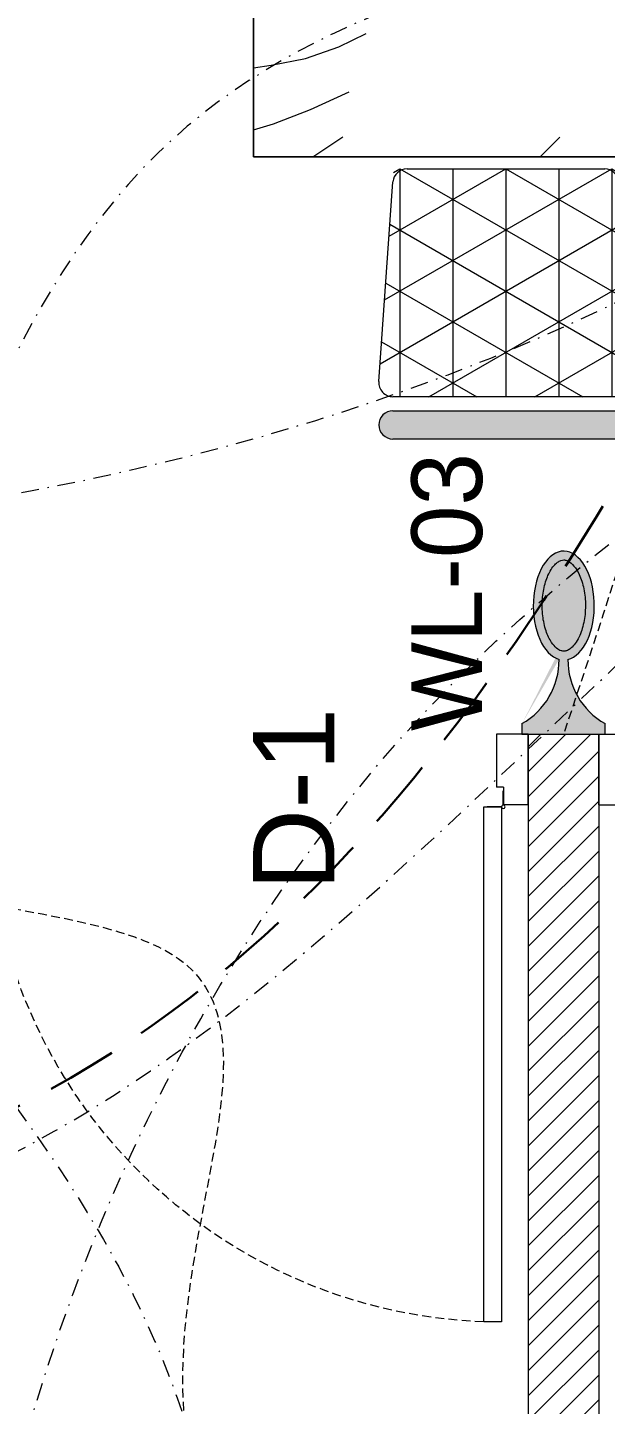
# Model space of a CAD drawing. Header units: inches. Extents: x 109699 to 44449955, y -10987 to 15824140.
# Drawn here: x 196116 to 196156.9, y -4033.2 to -3935.7 of the extents above; entities that cross this region are included whole.
import ezdxf

# ---------------------------------------------------------------- set-up
doc = ezdxf.new("R2010")
doc.units = ezdxf.units.IN
doc.header["$LTSCALE"] = 5
doc.header["$MEASUREMENT"] = 0
for name, pattern in [('DASHDOT', [1, 0.5, -0.25, 0, -0.25]), ('DASHED2', [0.375, 0.25, -0.125]), ('HIDDEN', [0.375, 0.25, -0.125])]:
    doc.linetypes.add(name, pattern=pattern)
doc.layers.get('0').update_dxf_attribs({"color": 123})
for name, color, linetype, lineweight in [('@NORMAL', 7, 'Continuous', 5), ('AC In', 244, 'DASHED2', 30), ('door', 8, 'Continuous', 9), ('E-Con-Point', 5, 'DASHED2', 13), ('E-WL-Wall-Light', 232, 'Continuous', 15), ('SB', 1, 'DASHDOT', 20), ('WALL-1', 8, 'Continuous', 9)]:
    doc.layers.add(name, color=color, linetype=linetype, lineweight=lineweight)
doc.layers.add('FURNITUR', color=7, linetype='Continuous', lineweight=5, true_color=0xe8e8e8)
doc.styles.get("Standard").update_dxf_attribs({"font": 'times.ttf'})
doc.styles.add('TEXT-3', font='arial.ttf')

# ---------------------------------------------------------------- blocks, each defined once
blk = doc.blocks.new('Door-40')
at = {"layer": 'door', "ltscale": 0.5}
for p, q in [((0, 40), (5, 40)), ((0, 40), (0, 37.75)), ((5, 40), (5, 38.24999999999636)), ((3.75, 38.24999999999636), (3.75, 37.75000000000364)), ((3.75, 38.24999999999636), (5, 38.24999999999636)), ((0, 37.75), (3.75, 37.75000000000364)), ((0, 0), (0, 2.25)), ((0, 2.25), (3.75, 2.249999999996362)), ((3.75, 1.750000000003638), (3.75, 2.249999999996362)), ((5.135000000002037, 2.913192669428099), (5.145000000004075, 2.913192669428099)), ((5.135000000002037, 1.885000000002037), (5.135000000002037, 2.913192669428099)), ((3.75, 1.750000000003638), (5, 1.750000000003638)), ((4.010000000002037, 1.760000000002037), (4.010000000002037, 1.75)), ((5.010000000002037, 1.760000000002037), (4.010000000002037, 1.760000000002037)), ((5, 1.750000000003638), (5.010400642058812, 1.750000000007276)), ((5, 0), (5, 1.750000000003638)), ((5.145000000004075, 1.895000000000437), (5.145000000004075, 1.884599357945262)), ((0, 0), (5, 0)), ((0, 0), (5, 0))]:
    blk.add_line(p, q, dxfattribs=at)
blk.add_lwpolyline([(41.625, 3.145000000000437), (5.145000000004075, 3.145000000000437), (5.145000000004075, 1.895000000000437), (41.625, 1.895000000000437)], close=True, dxfattribs=at)
blk.add_circle((5.135000000002037, 1.760000000002037), 0.1249999999999983, dxfattribs=at)
at = {"layer": 'door', "linetype": 'HIDDEN', "ltscale": 0.5}
blk.add_arc((5.156161382139544, 1.755015969829401), 36.49531813451388, 2.182731632980644, 90.24516611661387, dxfattribs=at)
blk = doc.blocks.new('vbhgytr')
at = {"layer": 'FURNITUR'}
h = blk.add_hatch(color=256, dxfattribs=at)
edge = h.paths.add_edge_path()
edge.add_ellipse((143560.9056260546, 627.6643518051457), major_axis=(0.7071072075479371, 0.7071072075479372), ratio=0.9999987936840739, start_angle=-44.99934339188269, end_angle=134.9992742750232, ccw=False)
edge.add_line((143561.9056260541, 627.6643638682775), (143561.9056260541, 611.6797551263642))
edge.add_ellipse((143560.9056260546, 611.6797551264006), major_axis=(-0.7071067810310865, 0.7071067810310864), ratio=0.9999999999888283, start_angle=134.9999999963449, end_angle=224.9999999982356, ccw=False)
edge.add_ellipse((143560.9056260546, 611.6797551263642), major_axis=(-0.7071067809999121, 0.707106780999912), ratio=0.999999999982188, start_angle=45.00000000051028, end_angle=134.9999999944872, ccw=False)
edge.add_line((143559.9056260551, 611.6797551263642), (143559.9056260551, 627.6643638682776))
h = blk.add_hatch(color=256, dxfattribs=at)
edge = h.paths.add_edge_path()
edge.add_ellipse((143580.9994692173, 578.670171990399), major_axis=(-0.7071067810199007, 0.7071067810199005), ratio=0.9999999999911356, start_angle=-44.999999996918916, end_angle=135.0000000030811, ccw=False)
edge.add_line((143580.9994692174, 579.6701719904427), (143596.9840779506, 579.6701719904427))
edge.add_ellipse((143596.9840694206, 578.6701719904354), major_axis=(0.7071067810318384, 0.7071067810318385), ratio=0.9999999999864739, start_angle=225.0004887274365, end_angle=404.99951127167094, ccw=False)
edge.add_line((143596.9840779505, 577.6701719904281), (143580.9994692174, 577.6701719903554))
for p, q in [((143605.1249523512, 661.8079216003179), (143621.1095610846, 661.8079216003179)), ((143621.1095610846, 659.8079216003033), (143605.1249523512, 659.8079216003033)), ((143611.0653897037, 658.8079216002233), (143604.3260248482, 654.9169474846453)), ((143618.5653896998, 658.8079216003688), (143604.6189918455, 650.7559650403997)), ((143605.1249523512, 658.8079216003688), (143621.1095610846, 658.8079216003688)), ((143605.6172567218, 642.807746443085), (143605.6172567218, 658.8079216003688)), ((143621.6155215903, 650.7559650405452), (143607.669123736, 658.8079216003688)), ((143609.3672567199, 642.6720594977793), (143609.3672567199, 658.8079216003688)), ((143613.1172567179, 642.6720594977793), (143613.1172567179, 658.8079216003688)), ((143621.9084885877, 654.9169474846453), (143615.1691237321, 658.8079216002233)), ((143616.867256716, 642.6720594977793), (143616.867256716, 658.8079216003688)), ((143620.617256714, 642.8077464430851), (143620.617256714, 658.8079216003688)), ((143605.1231564528, 643.5953629989851), (143604.1274218266, 657.737687340231)), ((143622.1070916092, 657.737687340231), (143621.111356983, 643.5953629989851)), ((143621.3225545928, 646.5949825964451), (143604.2165991282, 656.4711105939284)), ((143622.0179143076, 656.4711105939284), (143604.9119588429, 646.5949825962996)), ((143597.7118773502, 652.8836901886121), (143581.7272686169, 652.8836901886121)), ((143645.2717227854, 652.8836901886121), (143629.2871140523, 652.8836901886121)), ((143620.4902177778, 642.7454054618005), (143604.5343936761, 651.9575048070514)), ((143621.7001197597, 651.9575048070514), (143605.744295658, 642.7454054618004)), ((143581.7272686169, 650.8836901885976), (143597.7118773502, 650.8836901885976)), ((143629.2871140523, 650.8836901885976), (143645.2717227854, 650.8836901885976)), ((143580.9781388075, 645.2854441583443), (143588.942534553, 649.8836901885176)), ((143597.7118773502, 649.8836901885176), (143581.7272686169, 649.8836901885176)), ((143582.2195729875, 641.6720594978448), (143582.2195729875, 649.8836901885176)), ((143582.2195729876, 641.6720594978448), (143596.4425345491, 649.8836901885176)), ((143582.9966114181, 649.8836901885176), (143597.2195729796, 641.6720594978448)), ((143585.9695729855, 641.6720594978448), (143585.9695729855, 649.8836901885176)), ((143589.7195729836, 641.6720594978448), (143589.7195729836, 649.8836901885176)), ((143590.4966114141, 649.8836901885176), (143598.4610071597, 645.2854441583443)), ((143593.4695729816, 641.6720594978448), (143593.4695729816, 649.8836901885176)), ((143597.2195729796, 641.6720594978448), (143597.2195729796, 649.8836901885176)), ((143628.5379842429, 645.2854441583443), (143636.5023799883, 649.8836901885176)), ((143645.2717227854, 649.8836901885176), (143629.2871140523, 649.8836901885176)), ((143629.7794184228, 641.6720594978448), (143629.7794184228, 649.8836901885176)), ((143629.7794184226, 641.6720594976993), (143644.0023799844, 649.8836901885176)), ((143630.5564568533, 649.8836901885176), (143644.7794184149, 641.6720594978448)), ((143633.5294184208, 641.6720594978448), (143633.5294184208, 649.8836901885176)), ((143637.2794184189, 641.6720594978448), (143637.2794184189, 649.8836901885176)), ((143638.0564568494, 649.8836901885176), (143646.0208525948, 645.2854441583443)), ((143641.0294184169, 641.6720594978448), (143641.0294184169, 649.8836901885176)), ((143644.7794184149, 641.6720594978448), (143644.7794184149, 649.8836901885176)), ((143580.7297380922, 648.8134559283799), (143581.2325504683, 641.6720594978448)), ((143598.2065954988, 641.6720594978448), (143598.7094078749, 648.8134559283799)), ((143628.2895835277, 648.8134559283799), (143628.7923959036, 641.6720594978448)), ((143645.7664409339, 641.6720594978448), (143646.26925331, 648.8134559283799)), ((143580.8729332037, 646.7796693589627), (143589.7195729836, 641.6720594978448)), ((143589.7195729836, 641.6720594978448), (143598.5662127634, 646.7796693589627)), ((143613.1172567179, 642.6720594977793), (143604.8521882241, 647.4438990201744)), ((143621.3823252117, 647.4438990201744), (143613.1172567179, 642.6720594977793)), ((143628.4327786389, 646.7796693589627), (143637.2794184189, 641.6720594978448)), ((143637.2794184187, 641.6720594976993), (143646.1260581988, 646.7796693589627)), ((143581.1907277518, 642.2660635719402), (143582.2195729875, 641.6720594978448)), ((143597.2195729796, 641.6720594978448), (143598.2484182154, 642.2660635719402)), ((143620.114302498, 642.6720594977793), (143606.1202109378, 642.6720594977793)), ((143628.7505731869, 642.2660635720857), (143629.7794184228, 641.6720594978448)), ((143644.7794184148, 641.6720594976993), (143645.8082636508, 642.2660635719402)), ((143655.1172566959, 641.6720594978448), (143571.1172567398, 641.6720594978448)), ((143571.1172567398, 641.6720594978448), (143571.1172567398, 597.672059496797)), ((143571.1172567398, 597.672059496797), (143571.1172567398, 641.6720594978448)), ((143571.1172567398, 641.6720594978448), (143571.1172567398, 597.672059496797)), ((143571.1172567398, 641.6720594978448), (143655.1172566959, 641.6720594978448)), ((143577.3309653898, 641.0395826035877), (143575.7301212529, 639.7902178397711)), ((143583.2120016395, 639.1844370234993), (143577.3309653898, 641.0395826035877)), ((143581.2325504683, 641.6720594978448), (143598.2065954988, 641.6720594978448)), ((143581.2325504683, 641.6720594978448), (143598.2065954988, 641.6720594978448)), ((143588.5147133113, 641.6720594978448), (143588.8487618034, 640.735991418943)), ((143596.1256616821, 639.546715303443), (143595.2476904522, 641.6720594978448)), ((143600.7542872012, 641.6720594978448), (143600.6826344299, 640.2923687271145)), ((143604.9802752572, 640.4945424176052), (143605.6328713989, 641.6720594978448)), ((143607.5941415007, 639.6990819902624), (143608.4672035317, 641.6720594978448)), ((143615.5334667222, 641.6720594978448), (143614.3686629143, 639.8357809495151)), ((143628.7923959036, 641.6720594978448), (143645.7664409339, 641.6720594978448)), ((143628.7923959036, 641.6720594978448), (143645.7664409339, 641.6720594978448)), ((143637.4512945455, 641.6720594978448), (143636.2761165116, 640.6848105488733)), ((143644.248353743, 640.3276376992483), (143646.7055521448, 641.6720594978448)), ((143655.1172566959, 641.538957472267), (143652.5193605899, 639.9888483998194)), ((143655.1172566959, 597.672059496797), (143655.1172566959, 641.6720594978448)), ((143655.1172566959, 641.6720594978448), (143655.1172566959, 597.672059496797)), ((143588.8487618034, 640.735991418943), (143590.2192721229, 637.6608935602028)), ((143600.6826344299, 640.2923687271145), (143600.944565505, 637.6818507356419)), ((143604.6185792443, 638.6401932471025), (143604.9802752572, 640.4945424176052)), ((143636.2761165116, 640.6848105488733), (143633.4492296633, 639.3763560241482)), ((143639.7542986284, 638.6606835952091), (143644.248353743, 640.3276376992483)), ((143652.5193605899, 639.9888483998194), (143647.7523893031, 637.6473326774039)), ((143575.7301212529, 639.7902178397711), (143575.3289813875, 638.3219685073465)), ((143577.8353150084, 638.0449123980056), (143578.231923196, 639.0124445695162)), ((143578.231923196, 639.0124445695162), (143579.9706401813, 639.0242082184614)), ((143579.9706401813, 639.0242082184614), (143581.5039881642, 638.4871583283322)), ((143585.3644248581, 637.7460715919364), (143583.2120016395, 639.1844370234993)), ((143607.4552653331, 638.4548872768722), (143607.5941415007, 639.6990819902624)), ((143614.3686629143, 639.8357809495151), (143612.0119763768, 638.1696848632141)), ((143633.4492296633, 639.3763560241482), (143630.6222562891, 638.8733223773182)), ((143575.3289813875, 638.3219685073465), (143578.0571578725, 635.1218328395556)), ((143578.2860998558, 637.0597383581688), (143577.8353150084, 638.0449123980056)), ((143581.5039881642, 638.4871583283322), (143583.049655858, 637.6688849608377)), ((143612.0119763768, 638.1696848632141), (143610.3790705206, 637.5758178167919)), ((143622.0793810895, 638.7158959139039), (143617.7459480488, 637.9870569239985)), ((143626.4121809155, 638.7555468585775), (143622.0793810895, 638.7158959139039)), ((143630.6222562891, 638.8733223773182), (143626.4121809155, 638.7555468585775)), ((143653.6931850109, 637.9421590691745), (143655.1172566959, 638.7446585256688)), ((143579.4082084989, 635.7553029141051), (143578.2860998558, 637.0597383581688)), ((143574.8817115685, 633.4423837915675), (143571.1172567398, 635.9921648626162)), ((143578.077041855, 631.5853235269346), (143574.8817115685, 633.4423837915675)), ((143650.7440468257, 633.755287125117), (143652.9600786029, 633.4428008235556)), ((143652.9600786029, 633.4428008235556), (143655.1172566959, 633.4428008235556)), ((143571.1172567398, 631.3657826481779), (143572.8086582478, 629.854395657976)), ((143650.8085250812, 632.0438695665348), (143653.46420637, 631.993804762443)), ((143653.46420637, 631.993804762443), (143655.1172566959, 631.993804762443)), ((143572.8086582478, 629.854395657976), (143575.4711490395, 628.0124146541182)), ((143562.9056260536, 620.4490979282348), (143567.5038720813, 628.4134936781405)), ((143562.9056260535, 620.4490979282348), (143567.5038720813, 628.4134936781405)), ((143571.1172567398, 628.159082017127), (143563.9758603132, 628.6618943935003)), ((143571.1172567398, 628.159082017127), (143563.975860313, 628.6618943935003)), ((143571.1172567398, 619.6720594972481), (143566.0096468815, 628.5186992819016)), ((143571.1172567399, 619.6720594972481), (143566.0096468813, 628.5186992820471)), ((143575.0945340057, 625.8778717115588), (143571.1172567398, 628.9332519789494)), ((143655.1172566959, 628.159082017127), (143662.2586531226, 628.6618943935003)), ((143655.1172566957, 619.6720594972481), (143660.2248665543, 628.5186992820471)), ((143663.3288873822, 620.4490979282348), (143658.7306413544, 628.4134936781405)), ((143559.9056260553, 627.6643638682775), (143559.9056260553, 611.6797551263642)), ((143559.9056260551, 627.6643638682775), (143559.9056260551, 611.6797551263642)), ((143561.9056260541, 611.6797551263642), (143561.9056260541, 627.6643638682775)), ((143561.9056260541, 611.6797551263642), (143561.9056260541, 627.6643638682775)), ((143562.9056260536, 627.6643638682775), (143562.9056260536, 611.6797551263642)), ((143562.9056260535, 627.6643638682775), (143562.9056260535, 611.6797551263642)), ((143571.1172567398, 627.1720594974119), (143570.523252666, 628.2009047338672)), ((143571.1172567399, 627.1720594974119), (143570.5232526659, 628.2009047338672)), ((143571.1172567398, 611.1850369773691), (143571.1172567398, 628.159082017127)), ((143571.1172567398, 611.1850369773691), (143571.1172567398, 628.159082017127)), ((143571.1172567398, 611.1850369773691), (143571.1172567398, 628.159082017127)), ((143571.1172567398, 627.6636915430184), (143579.0262372395, 622.6734031963111)), ((143575.4711490395, 628.0124146541182), (143579.1388185754, 625.9644414854089)), ((143653.5736439862, 626.8099863712422), (143650.8914945427, 627.6860738915619)), ((143655.1172566957, 627.1720594974119), (143655.7112607698, 628.2009047338672)), ((143655.1172566959, 611.1850369773691), (143655.1172566959, 628.159082017127)), ((143655.1172566959, 611.1850369773691), (143655.1172566959, 628.159082017127)), ((143663.3288873822, 627.6643638682775), (143663.3288873822, 611.6797551263642)), ((143664.3288873816, 611.6797551263642), (143664.3288873816, 627.6643638682775)), ((143666.3288873805, 627.6643638682775), (143666.3288873805, 611.6797551263642)), ((143571.1172567398, 627.1720594974119), (143562.9056260536, 627.1720594974119)), ((143562.9056260536, 612.9490979280711), (143571.1172567399, 627.1720594975574)), ((143571.1172567398, 627.1720594974119), (143562.9056260535, 627.1720594974119)), ((143562.9056260535, 612.9490979280711), (143571.1172567398, 627.1720594974119)), ((143571.1172567398, 612.1720594970844), (143562.9056260536, 626.3950210665706)), ((143571.1172567399, 612.1720594970844), (143562.9056260537, 626.3950210662796)), ((143655.1172566959, 626.7108989335379), (143653.5736439862, 626.8099863712422)), ((143655.1172566959, 627.1720594974119), (143663.3288873822, 627.1720594974119)), ((143663.3288873822, 612.9490979280711), (143655.1172566959, 627.1720594974119)), ((143655.1172566957, 612.1720594970844), (143663.3288873819, 626.3950210662796)), ((143574.8195019155, 623.8603441809629), (143571.1172567398, 626.1612045526284)), ((143578.6328322657, 623.4848332293924), (143575.0945340057, 625.8778717115588)), ((143655.1172566959, 624.6841800273668), (143653.2610876733, 625.0331611055065)), ((143571.1172567398, 623.42205949733), (143562.9056260536, 623.42205949733)), ((143571.1172567398, 623.42205949733), (143562.9056260535, 623.42205949733)), ((143571.1172567398, 623.5547998154095), (143574.3405341338, 621.185360854617)), ((143577.5274352931, 621.9818553003106), (143574.8195019155, 623.8603441809629)), ((143655.1172566959, 622.7096850553776), (143653.4897747192, 623.3969073597973)), ((143655.1172566959, 623.42205949733), (143663.3288873822, 623.42205949733)), ((143571.1172567398, 619.6720594972481), (143562.9056260536, 619.6720594972481)), ((143571.1172567398, 619.6720594972481), (143562.9056260535, 619.6720594972481)), ((143566.0096468815, 610.8254197125946), (143571.1172567399, 619.6720594973937)), ((143566.0096468815, 610.8254197125946), (143571.1172567398, 619.6720594972481)), ((143572.2174348155, 618.8288350603992), (143571.1172567398, 619.5009612837762)), ((143655.1172566959, 619.6720594972481), (143663.3288873822, 619.6720594972481)), ((143660.2248665542, 610.8254197125946), (143655.1172566959, 619.6720594972481)), ((143567.5038720813, 610.9306253163556), (143562.9056260536, 618.8950210664069)), ((143567.5038720811, 610.9306253165012), (143562.9056260536, 618.8950210661159)), ((143573.7438740206, 617.8772197774038), (143572.2174348155, 618.8288350603992)), ((143655.1172566959, 617.6014600389643), (143650.6499014905, 618.8000720566057)), ((143658.7306413545, 610.9306253165012), (143663.3288873821, 618.8950210661159)), ((143576.1082290669, 616.7557374158929), (143573.7438740206, 617.8772197774038)), ((143578.2227897898, 615.970208403957), (143576.1082290669, 616.7557374158929)), ((143571.1172567398, 615.9220594971663), (143562.9056260536, 615.9220594971663)), ((143571.1172567398, 615.9220594971663), (143562.9056260535, 615.9220594971663)), ((143655.1172566959, 615.9220594971663), (143663.3288873822, 615.9220594971663)), ((143572.2646560566, 613.9674346728394), (143571.1172567398, 614.5668008743478)), ((143573.5851354127, 613.4427490229574), (143572.2646560566, 613.9674346728394)), ((143575.1964945473, 613.01669537847), (143573.5851354127, 613.4427490229574)), ((143577.3025989934, 612.710107487072), (143575.1964945473, 613.01669537847)), ((143579.2763470366, 612.2768790185984), (143577.3025989934, 612.710107487072)), ((143571.1172567398, 612.1720594970844), (143562.9056260536, 612.1720594970844)), ((143571.1172567398, 612.1720594970844), (143562.9056260535, 612.1720594970844)), ((143570.5232526659, 611.1432142607745), (143571.1172567399, 612.17205949723)), ((143570.523252666, 611.1432142607745), (143571.1172567398, 612.1720594970844)), ((143655.1172566959, 612.1720594970844), (143663.3288873822, 612.1720594970844)), ((143655.7112607696, 611.1432142607745), (143655.1172566959, 612.1720594970844)), ((143563.9758603132, 610.6822246011415), (143571.1172567398, 611.1850369773691)), ((143563.975860313, 610.6822246011415), (143571.1172567398, 611.1850369773691)), ((143662.2586531226, 610.6822246011415), (143655.1172566959, 611.1850369773691)), ((143651.7862765831, 608.6158567532223), (143653.6332589246, 606.37538202515)), ((143577.1739414091, 605.4457430388576), (143579.1112733899, 606.4082436118108)), ((143653.6332589246, 606.37538202515), (143655.1172566959, 603.8895202807423)), ((143574.7976540781, 604.6385744474217), (143577.1739414091, 605.4457430388576)), ((143571.1172567398, 603.9602271535373), (143572.3863718869, 604.1600931706064)), ((143572.3863718869, 604.1600931706064), (143574.7976540781, 604.6385744474217)), ((143575.1569127184, 601.0199012107095), (143577.8936370083, 602.2719050337655)), ((143572.542865947, 600.0032876044984), (143575.1569127184, 601.0199012107095)), ((143571.1172567398, 599.5774559877493), (143572.542865947, 600.0032876044984)), ((143623.8922770225, 599.4158191009768), (143622.7850497472, 599.9521403318906)), ((143640.1447662651, 600.1713891944542), (143640.3159320463, 599.2514658793475)), ((143575.3325560713, 597.672059496797), (143577.4472861622, 599.0676995830937)), ((143592.8068785795, 599.0625548505259), (143591.4163832266, 597.672059496797)), ((143620.9960950961, 599.0313144752784), (143619.0049631092, 599.6270411144401)), ((143625.2128556448, 598.1894021821518), (143620.9960950961, 599.0313144752784)), ((143625.222758209, 599.0822264576776), (143623.8922770225, 599.4158191009768)), ((143627.4874957882, 598.8444665077129), (143625.222758209, 599.0822264576776)), ((143631.4565988317, 599.1240616157232), (143629.4570453603, 598.8719433826794)), ((143633.1892112358, 599.6236632917174), (143631.4565988317, 599.1240616157232)), ((143637.6972618519, 599.493657872955), (143636.3395763758, 598.7545360819636)), ((143640.3159320463, 599.2514658793475), (143640.1826383794, 597.672059496797)), ((143652.8961444798, 597.672059496797), (143651.9930913577, 599.875931327852)), ((143598.5336983881, 597.672059496797), (143600.163390345, 598.7607988627713)), ((143610.1288758066, 598.4692431389492), (143609.7268804557, 597.672059496797)), ((143615.0410301639, 597.672059496797), (143615.7435993244, 598.7275522117696)), ((143627.3042925508, 598.0476101911032), (143625.2128556448, 598.1894021821518)), ((143629.2312318838, 598.0326979318909), (143627.3042925508, 598.0476101911032)), ((143629.4570453603, 598.8719433826794), (143627.4874957882, 598.8444665077129)), ((143631.5299819359, 598.0817260389152), (143629.2312318838, 598.0326979318909)), ((143633.9173510676, 598.345474030915), (143631.5299819359, 598.0817260389152)), ((143636.3395763758, 598.7545360819636), (143633.9173510676, 598.345474030915)), ((143645.9291231324, 597.672059496797), (143645.2569740999, 598.8288260655694)), ((143648.8742430934, 598.9244670653603), (143649.3586794529, 597.672059496797)), ((143571.1172567398, 597.672059496797), (143655.1172566959, 597.672059496797)), ((143655.1172566959, 597.672059496797), (143571.1172567398, 597.672059496797)), ((143604.1274218266, 590.5306630661163), (143604.6302342027, 597.672059496797)), ((143604.2706169381, 592.564449635679), (143613.1172567179, 597.672059496797)), ((143604.588411486, 597.0780554225561), (143605.6172567218, 597.672059496797)), ((143604.6302342027, 597.672059496797), (143621.6042792331, 597.672059496797)), ((143604.6302342027, 597.672059496797), (143621.6042792331, 597.672059496797)), ((143605.6172567218, 597.672059496797), (143605.6172567218, 589.4604288059786)), ((143605.6172567218, 597.672059496797), (143619.8402182834, 589.4604288061241)), ((143606.3942951524, 589.4604288059786), (143620.617256714, 597.672059496797)), ((143609.3672567199, 597.672059496797), (143609.3672567199, 589.4604288059786)), ((143613.1172567179, 597.672059496797), (143613.1172567179, 589.4604288059786)), ((143613.1172567179, 597.672059496797), (143621.9638964977, 592.564449635679)), ((143616.867256716, 597.672059496797), (143616.867256716, 589.4604288059786)), ((143620.617256714, 597.672059496797), (143620.617256714, 589.4604288059786)), ((143620.617256714, 597.672059496797), (143621.6461019497, 597.0780554225561)), ((143621.6042792331, 597.672059496797), (143622.1070916092, 590.5306630661163)), ((143628.2895835277, 590.5306630661163), (143628.7923959036, 597.672059496797)), ((143628.4327786389, 592.564449635679), (143637.2794184189, 597.672059496797)), ((143628.7505731869, 597.0780554225561), (143629.7794184228, 597.672059496797)), ((143628.7923959036, 597.672059496797), (143645.7664409339, 597.672059496797)), ((143628.7923959036, 597.672059496797), (143645.7664409339, 597.672059496797)), ((143629.7794184228, 597.672059496797), (143629.7794184228, 589.4604288059786)), ((143629.7794184228, 597.672059496797), (143644.0023799844, 589.4604288059786)), ((143630.5564568532, 589.4604288059786), (143644.7794184149, 597.672059496797)), ((143633.5294184208, 597.672059496797), (143633.5294184208, 589.4604288059786)), ((143637.2794184189, 597.672059496797), (143637.2794184189, 589.4604288059786)), ((143637.2794184189, 597.672059496797), (143646.1260581988, 592.564449635679)), ((143641.0294184169, 597.672059496797), (143641.0294184169, 589.4604288059786)), ((143644.7794184149, 597.672059496797), (143644.7794184149, 589.4604288059786)), ((143644.7794184149, 597.672059496797), (143645.8082636508, 597.0780554227016)), ((143645.7664409339, 597.672059496797), (143646.26925331, 590.5306630661163)), ((143580.4089105422, 587.5205887836946), (143596.4917735801, 596.8060340929667)), ((143580.7267050902, 592.0341945705716), (143588.991773584, 596.8060340929667)), ((143581.0444996381, 596.5478003575942), (143581.491773588, 596.8060340929667)), ((143581.4917735878, 596.8060340929667), (143581.4917735878, 580.6701719905227)), ((143581.4917735878, 596.8060340929667), (143597.5746366257, 587.5205887836946)), ((143581.9947278038, 596.8060340929667), (143595.9888193642, 596.8060340929667)), ((143585.2417735859, 596.8060340929667), (143585.2417735859, 580.6701719905227)), ((143588.9917735839, 596.8060340929667), (143588.9917735839, 580.6701719905227)), ((143588.9917735839, 596.8060340929667), (143597.2568420779, 592.0341945705716)), ((143592.7417735819, 596.8060340929667), (143592.7417735819, 580.6701719905227)), ((143596.49177358, 596.8060340929667), (143596.49177358, 580.6701719905227)), ((143596.49177358, 596.8060340929667), (143596.93904753, 596.5478003574486)), ((143580.0019386927, 581.740406250515), (143580.9976733188, 595.8827305919064)), ((143596.9858738491, 595.8827305919064), (143597.9816084752, 581.740406250515)), ((143604.3758225418, 594.0586748362974), (143612.3402182873, 589.4604288061241)), ((143613.8942951485, 589.4604288059786), (143621.858690894, 594.0586748361519)), ((143628.5379842427, 594.0586748362974), (143636.5023799883, 589.4604288061241)), ((143638.0564568494, 589.4604288061241), (143646.0208525948, 594.0586748361519)), ((143580.0911159943, 583.0069829968176), (143597.1970714591, 592.8831109944464)), ((143580.786475709, 592.8831109944464), (143597.8924311737, 583.0069829968176)), ((143621.1095610846, 589.4604288059786), (143605.1249523512, 589.4604288059786)), ((143645.2717227854, 589.4604288059786), (143629.2871140523, 589.4604288059786)), ((143580.4935087117, 588.7221285503463), (143594.4399065659, 580.6701719905227)), ((143583.543640602, 580.6701719905227), (143597.4900384563, 588.7221285503463)), ((143605.1249523512, 588.4604288060441), (143621.1095610846, 588.4604288060441)), ((143629.2871140523, 588.4604288060441), (143645.2717227854, 588.4604288060441)), ((143621.1095610846, 586.4604288060295), (143605.1249523512, 586.4604288060295)), ((143645.2717227854, 586.4604288060295), (143629.2871140523, 586.4604288060295)), ((143580.2005417143, 584.5611461062462), (143586.9399065699, 580.6701719905227)), ((143591.0436405981, 580.6701719905227), (143597.7830054538, 584.5611461062462)), ((143596.9840779506, 580.6701719905227), (143580.9994692174, 580.6701719905227)), ((143580.9994692174, 579.6701719904427), (143596.9840779506, 579.6701719904427)), ((143596.9840779506, 577.6701719904281), (143580.9994692174, 577.6701719904281))]:
    blk.add_line(p, q, dxfattribs=at)
for centre, major_axis, ratio, start_param, end_param in [((143605.1249523512, 660.8079216003833), (0.7071067810315126, 0.7071067810315125), 0.9999999999873966, 0.7853981634037498, 3.926990816993543), ((143621.1095610846, 660.8079216003833), (-0.707106781006985, 0.7071067810069851), 0.9999999999912867, 2.356194490187988, 5.497787143777781), ((143605.1249523512, 657.8079216002888), (0.7071067810071769, 0.7071067810071768), 0.9999999999917469, 0.7853981634015748, 2.426486621326469), ((143621.1095610846, 657.8079216002888), (-0.707106781004108, 0.7071067810041081), 0.9999999999916713, 3.856698685853721, 5.497787143777973), ((143581.7272686169, 651.8836901885321), (0.707106781031444, 0.7071067810314439), 0.99999999998759, 0.7853981634036532, 3.926990816993446), ((143597.7118773502, 651.8836901885321), (-0.707106781006985, 0.7071067810069851), 0.9999999999912867, 2.356194490187988, 5.497787143777781), ((143629.2871140523, 651.8836901885321), (0.707106781031444, 0.7071067810314439), 0.99999999998759, 0.7853981634036532, 3.926990816993446), ((143645.2717227854, 651.8836901885321), (-0.707106781006985, 0.7071067810069851), 0.9999999999912867, 2.356194490187988, 5.497787143777781), ((143581.7272686169, 648.8836901884375), (-0.7071067810253916, 0.7071067810253917), 0.9999999999977596, -0.7853981633985685, 0.8556902945365379), ((143597.7118773502, 648.8836901884375), (0.707106781016361, 0.7071067810163609), 0.9999999999685577, 5.427495012628475, 7.068583470592755), ((143629.2871140523, 648.8836901884375), (-0.7071067810253916, 0.7071067810253917), 0.9999999999977596, -0.7853981633985685, 0.8556902945365379), ((143645.2717227854, 648.8836901884375), (-0.7071067810071713, 0.7071067810071714), 0.9999999999917548, 3.856698685853226, 5.497787143778015), ((143606.1202109378, 643.6720594977138), (0.7071067810004613, 0.7071067810004612), 0.9999999999928327, 2.43296638148828, 3.926990816990825), ((143620.114302498, 643.6720594977138), (-0.7071067810004055, 0.7071067810004056), 0.9999999999928812, 2.356194490188785, 3.850218925691283), ((143560.9056260547, 627.6643638682775), (0.7071067810003483, 0.7071067810003482), 0.9999999999809547, 5.497787143772616, 8.639379797362409), ((143560.9056260545, 627.6643638682775), (-0.7071067810509598, 0.7071067810509599), 0.9999999999978746, 3.926990816988305, 7.068583470578098), ((143563.9056260531, 627.6643638682775), (-0.7071067810128419, 0.707106781012842), 0.9999999999816895, -0.8556902944254252, 0.7853981634066036), ((143563.905626053, 627.6643638682775), (-0.7071067810134215, 0.7071067810134216), 0.9999999999859157, -0.8556902945104286, 0.7853981634044902), ((143662.3288873827, 627.6643638682775), (0.7071067810134215, 0.7071067810134214), 0.999999999985916, 5.497787143775096, 7.138875601690015), ((143665.3288873811, 627.6643638682775), (-0.7071067810509598, 0.7071067810509599), 0.9999999999978746, 3.926990816988305, 7.068583470578098), ((143560.9056260547, 611.6797551263642), (-0.7071067810113831, 0.7071067810113832), 0.9999999999788467, 0.7853981634080247, 3.926990816997818), ((143560.9056260545, 611.6797551263642), (-0.7071067810113831, 0.7071067810113832), 0.9999999999788467, 0.7853981634080247, 3.926990816997818), ((143563.9056260531, 611.6797551263642), (0.7071067810519126, 0.7071067810519125), 0.9999999999947391, 2.356194490189714, 3.997282948004094), ((143563.905626053, 611.6797551263642), (-0.707106781010201, 0.7071067810102011), 0.9999999999792346, 0.7853981634078311, 2.42648662125983), ((143662.3288873827, 611.6797551263642), (0.7071067810116005, 0.7071067810116004), 0.9999999999771856, 3.856698685891737, 5.497787143770731), ((143665.3288873811, 611.6797551263642), (0.7071067810002987, 0.7071067810002986), 0.9999999999810952, 2.356194490182892, 5.497787143772685), ((143581.9947278038, 595.8060340930322), (-0.7071067810004055, 0.7071067810004056), 0.9999999999928812, -0.7853981634010078, 0.7086262721014891), ((143595.9888193642, 595.8060340930322), (0.7071067810004613, 0.7071067810004612), 0.9999999999928327, 5.574559035078073, 7.068583470580618), ((143605.1249523512, 590.4604288060586), (0.707106781025392, 0.7071067810253919), 0.9999999999977596, 2.285902359053255, 3.926990816988361), ((143621.1095610846, 590.4604288060586), (0.7071067810071769, 0.7071067810071768), 0.9999999999917469, 3.926990816991368, 5.568079274916263), ((143629.2871140523, 590.4604288060586), (0.707106781025392, 0.7071067810253919), 0.9999999999977596, 2.285902359053255, 3.926990816988361), ((143645.2717227854, 590.4604288060586), (0.7071067810071769, 0.7071067810071768), 0.9999999999917469, 3.926990816991368, 5.568079274916263), ((143605.1249523512, 587.4604288061096), (0.707106781031444, 0.7071067810314439), 0.99999999998759, 0.7853981634036532, 3.926990816993446), ((143621.1095610846, 587.4604288061096), (-0.707106781006985, 0.7071067810069851), 0.9999999999912867, 2.356194490187988, 5.497787143777781), ((143629.2871140523, 587.4604288061096), (0.707106781031444, 0.7071067810314439), 0.99999999998759, 0.7853981634036532, 3.926990816993446), ((143645.2717227854, 587.4604288061096), (-0.707106781006985, 0.7071067810069851), 0.9999999999912867, 2.356194490187988, 5.497787143777781), ((143580.9994692174, 581.6701719906027), (-0.7071067810296036, 0.7071067810296037), 0.9999999999818601, 0.7151060323045111, 2.356194490183275), ((143596.9840779506, 581.6701719906027), (-0.7071067810068554, 0.7071067810068555), 0.9999999999887463, 2.356194490186718, 3.997282948094734), ((143580.9994692174, 578.6701719903626), (0.7071067809957768, 0.7071067809957767), 0.999999999993884, 0.7853981634005062, 3.926990816990299), ((143596.9840779506, 578.6701719903626), (-0.707106781006985, 0.7071067810069851), 0.9999999999912867, 2.356194490187988, 5.497787143777781)]:
    blk.add_ellipse(centre, major_axis=major_axis, ratio=ratio, start_param=start_param, end_param=end_param, dxfattribs=at)
blk = doc.blocks.new('E-W-LIGHT')
at = {"linetype": 'ByBlock', "ltscale": 0.5}
h = blk.add_hatch(color=256, dxfattribs=at)
h.dxf.hatch_style = 1
h.set_gradient(color1=(255, 255, 255), color2=(255, 255, 0), name='CYLINDER')
edge = h.paths.add_edge_path()
edge.add_spline(control_points=[(-96.71110423948552, 1.235367220396483), (-96.8976251288622, 1.235367220396483), (-97.08530367817384, 1.204590695443009), (-97.49532330615068, 1.060408411101338), (-97.71769888777162, 0.9452617532663472), (-98.18859363857634, 0.6007580769133996), (-98.4360601757027, 0.3712016227401077), (-98.9274233233457, -0.2076466389563343), (-99.17095937526851, -0.5565722783421756), (-99.79256403547286, -1.649000525487912), (-100.1403411294208, -2.496475964584042), (-100.6655547252501, -4.389078901701514), (-100.8435119435345, -5.433326140728264), (-100.996858843053, -7.577941591604359), (-100.9723680002039, -8.677864733885961), (-100.7253955626443, -10.7881619923927), (-100.5027117058065, -11.79805679996582), (-99.90205506231798, -13.59089832466863), (-99.52349327352754, -14.37265162368595), (-98.79708591162027, -15.46144462183512), (-98.46289770719719, -15.83531695936959), (-97.82402795464219, -16.37320808014224), (-97.52292902289115, -16.53708124557815), (-97.0332651008719, -16.69867335386745), (-96.83300356165012, -16.72444707740215), (-96.42760539585558, -16.70413243760904), (-96.21918910161975, -16.65733367471884), (-95.75858057275782, -16.45705756399432), (-95.50712660475898, -16.30138572900886), (-94.98330090317799, -15.85001415615693), (-94.71221849052682, -15.55449414506236), (-94.18744122004225, -14.82684639582039), (-93.93399672563008, -14.39521060388152), (-93.32240182252819, -13.09860869282319), (-93.0057716383552, -12.13470487732181), (-92.57508722519842, -10.03980369670334), (-92.46055768618565, -8.90959698224412), (-92.45565766659526, -6.646794607945969), (-92.56528275998282, -5.514732191470296), (-92.98715107886524, -3.412587944823316), (-93.29985699109132, -2.443281268231641), (-93.99092435031811, -0.9549615958549695), (-94.34810290115182, -0.3877643056552464), (-95.07582621573985, 0.4836147841888085), (-95.44374809115733, 0.7854262440646148), (-96.01798165069457, 1.105607693885873), (-96.24029005175481, 1.180327462172805), (-96.53763867025813, 1.228459302029147), (-96.62438560181026, 1.235367220396483), (-96.71110423948552, 1.235367220396483)], knot_values=[0, 0, 0, 0, 0.194197829587449, 0.194197829587449, 0.388395659174898, 0.388395659174898, 0.582593488762347, 0.582593488762347, 0.776791318349796, 0.776791318349796, 1.110216687407361, 1.110216687407361, 1.443642056464925, 1.443642056464925, 1.77706742552249, 1.77706742552249, 2.110492794580054, 2.110492794580054, 2.443918163637619, 2.443918163637619, 2.701496175378678, 2.701496175378678, 2.959074187119738, 2.959074187119738, 3.169612053741, 3.169612053741, 3.380149920362263, 3.380149920362263, 3.590687786983526, 3.590687786983526, 3.801225653604789, 3.801225653604789, 4.011763520226051, 4.011763520226051, 4.360140390670959, 4.360140390670959, 4.708517261115867, 4.708517261115867, 5.056894131560775, 5.056894131560775, 5.405271002005684, 5.405271002005684, 5.69307956715584, 5.69307956715584, 5.980888132305996, 5.980888132305996, 6.192897451070847, 6.192897451070847, 6.283185307179586, 6.283185307179586, 6.283185307179586, 6.283185307179586], degree=3, periodic=0)
at = {"layer": 'E-WL-Wall-Light', "linetype": 'ByBlock', "ltscale": 0.5}
h = blk.add_hatch(color=256, dxfattribs=at)
h.dxf.hatch_style = 1
edge = h.paths.add_edge_path()
edge.add_ellipse((-96.71110423948552, -7.740473765769313), major_axis=(0, 10.71660606041263), ratio=0.559300439547623, start_angle=187.7376784571124, end_angle=531.0374031504149)
edge.add_arc((-112.001170541625, -18.46997501720373), 14.35701343791298, -60.53601194170483, 0.5736542653427819, ccw=False)
edge.add_line((-104.9392941575301, -30.97012448799713), (-104.939294157532, -33.06572841662167))
edge.add_line((-104.939294157532, -33.06572841662167), (-88.60969415754215, -33.06572841666017))
edge.add_line((-88.60969415754215, -33.06572841666017), (-88.60969415754002, -30.97012448799946))
edge.add_arc((-81.54781777344922, -18.46997501720374), 14.35701343791298, 179.559619270027, 240.5360119417236, ccw=False)
edge = h.paths.add_edge_path(flags=16)
edge.add_spline(control_points=[(-96.71110423948552, 1.235367220396483), (-96.8976251288622, 1.235367220396483), (-97.08530367817384, 1.204590695443009), (-97.49532330615068, 1.060408411101338), (-97.71769888777162, 0.9452617532663472), (-98.18859363857634, 0.6007580769133996), (-98.4360601757027, 0.3712016227401077), (-98.9274233233457, -0.2076466389563343), (-99.17095937526851, -0.5565722783421756), (-99.79256403547286, -1.649000525487912), (-100.1403411294208, -2.496475964584042), (-100.6655547252501, -4.389078901701514), (-100.8435119435345, -5.433326140728264), (-100.996858843053, -7.577941591604359), (-100.9723680002039, -8.677864733885961), (-100.7253955626443, -10.7881619923927), (-100.5027117058065, -11.79805679996582), (-99.90205506231798, -13.59089832466863), (-99.52349327352754, -14.37265162368595), (-98.79708591162027, -15.46144462183512), (-98.46289770719719, -15.83531695936959), (-97.82402795464219, -16.37320808014224), (-97.52292902289115, -16.53708124557815), (-97.0332651008719, -16.69867335386745), (-96.83300356165012, -16.72444707740215), (-96.42760539585558, -16.70413243760904), (-96.21918910161975, -16.65733367471884), (-95.75858057275782, -16.45705756399432), (-95.50712660475898, -16.30138572900886), (-94.98330090317799, -15.85001415615693), (-94.71221849052682, -15.55449414506236), (-94.18744122004225, -14.82684639582039), (-93.93399672563008, -14.39521060388152), (-93.32240182252819, -13.09860869282319), (-93.0057716383552, -12.13470487732181), (-92.57508722519842, -10.03980369670334), (-92.46055768618565, -8.90959698224412), (-92.45565766659526, -6.646794607945969), (-92.56528275998282, -5.514732191470296), (-92.98715107886524, -3.412587944823316), (-93.29985699109132, -2.443281268231641), (-93.99092435031811, -0.9549615958549695), (-94.34810290115182, -0.3877643056552464), (-95.07582621573985, 0.4836147841888085), (-95.44374809115733, 0.7854262440646148), (-96.01798165069457, 1.105607693885873), (-96.24029005175481, 1.180327462172805), (-96.53763867025813, 1.228459302029147), (-96.62438560181026, 1.235367220396483), (-96.71110423948552, 1.235367220396483)], knot_values=[0, 0, 0, 0, 0.194197829587449, 0.194197829587449, 0.388395659174898, 0.388395659174898, 0.582593488762347, 0.582593488762347, 0.776791318349796, 0.776791318349796, 1.110216687407361, 1.110216687407361, 1.443642056464925, 1.443642056464925, 1.77706742552249, 1.77706742552249, 2.110492794580054, 2.110492794580054, 2.443918163637619, 2.443918163637619, 2.701496175378678, 2.701496175378678, 2.959074187119738, 2.959074187119738, 3.169612053741, 3.169612053741, 3.380149920362263, 3.380149920362263, 3.590687786983526, 3.590687786983526, 3.801225653604789, 3.801225653604789, 4.011763520226051, 4.011763520226051, 4.360140390670959, 4.360140390670959, 4.708517261115867, 4.708517261115867, 5.056894131560775, 5.056894131560775, 5.405271002005684, 5.405271002005684, 5.69307956715584, 5.69307956715584, 5.980888132305996, 5.980888132305996, 6.192897451070847, 6.192897451070847, 6.283185307179586, 6.283185307179586, 6.283185307179586, 6.283185307179586], degree=3, periodic=0)
for p, q in [((-104.9392941575301, -30.97012448799713), (-104.939294157532, -33.06572841662167)), ((-88.60969415754215, -33.06572841666017), (-88.60969415754002, -30.97012448803655)), ((-104.939294157532, -33.06572841662167), (-88.60969415754215, -33.06572841666017))]:
    blk.add_line(p, q)
at = {"linetype": 'ByBlock', "ltscale": 0.5}
for centre, start, end in [((-112.001170541625, -18.46997501720374), 299.4639880582952, 0.5736542653427851), ((-81.54781777344922, -18.46997501720374), 179.4263457346572, 240.5360119417045)]:
    blk.add_arc(centre, 14.35701343791298, start, end, dxfattribs=at)
blk.add_ellipse((-96.71110423948552, -7.740473765769313), major_axis=(0, 10.71660606041263), ratio=0.559300439547623, start_param=3.276640619127039, end_param=9.268351136215248, dxfattribs=at)
blk.add_open_spline([(-96.71110423948552, 1.235367220396483), (-96.8976251288622, 1.235367220396483), (-97.08530367817384, 1.204590695443009), (-97.49532330615068, 1.060408411101338), (-97.71769888777162, 0.9452617532663472), (-98.18859363857634, 0.6007580769133996), (-98.4360601757027, 0.3712016227401077), (-98.9274233233457, -0.2076466389563343), (-99.17095937526851, -0.5565722783421756), (-99.79256403547286, -1.649000525487912), (-100.1403411294208, -2.496475964584042), (-100.6655547252501, -4.389078901701514), (-100.8435119435345, -5.433326140728264), (-100.996858843053, -7.577941591604359), (-100.9723680002039, -8.677864733885961), (-100.7253955626443, -10.7881619923927), (-100.5027117058065, -11.79805679996582), (-99.90205506231798, -13.59089832466863), (-99.52349327352754, -14.37265162368595), (-98.79708591162027, -15.46144462183512), (-98.46289770719719, -15.83531695936959), (-97.82402795464219, -16.37320808014224), (-97.52292902289115, -16.53708124557815), (-97.0332651008719, -16.69867335386745), (-96.83300356165012, -16.72444707740215), (-96.42760539585558, -16.70413243760904), (-96.21918910161975, -16.65733367471884), (-95.75858057275782, -16.45705756399432), (-95.50712660475898, -16.30138572900886), (-94.98330090317799, -15.85001415615693), (-94.71221849052682, -15.55449414506236), (-94.18744122004225, -14.82684639582039), (-93.93399672563008, -14.39521060388152), (-93.32240182252819, -13.09860869282319), (-93.0057716383552, -12.13470487732181), (-92.57508722519842, -10.03980369670334), (-92.46055768618565, -8.90959698224412), (-92.45565766659526, -6.646794607945969), (-92.56528275998282, -5.514732191470296), (-92.98715107886524, -3.412587944823316), (-93.29985699109132, -2.443281268231641), (-93.99092435031811, -0.9549615958549695), (-94.34810290115182, -0.3877643056552464), (-95.07582621573985, 0.4836147841888085), (-95.44374809115733, 0.7854262440646148), (-96.01798165069457, 1.105607693885873), (-96.24029005175481, 1.180327462172805), (-96.53763867025813, 1.228459302029147), (-96.62438560181026, 1.235367220396483), (-96.71110423948552, 1.235367220396483)], degree=3, knots=[0, 0, 0, 0, 0.194197829587449, 0.194197829587449, 0.388395659174898, 0.388395659174898, 0.582593488762347, 0.582593488762347, 0.776791318349796, 0.776791318349796, 1.110216687407361, 1.110216687407361, 1.443642056464925, 1.443642056464925, 1.77706742552249, 1.77706742552249, 2.110492794580054, 2.110492794580054, 2.443918163637619, 2.443918163637619, 2.701496175378678, 2.701496175378678, 2.959074187119738, 2.959074187119738, 3.169612053741, 3.169612053741, 3.380149920362263, 3.380149920362263, 3.590687786983526, 3.590687786983526, 3.801225653604789, 3.801225653604789, 4.011763520226051, 4.011763520226051, 4.360140390670959, 4.360140390670959, 4.708517261115867, 4.708517261115867, 5.056894131560775, 5.056894131560775, 5.405271002005684, 5.405271002005684, 5.69307956715584, 5.69307956715584, 5.980888132305996, 5.980888132305996, 6.192897451070847, 6.192897451070847, 6.283185307179586, 6.283185307179586, 6.283185307179586, 6.283185307179586], dxfattribs=at)

msp = doc.modelspace()

# ---------------------------------------------------------------- hatches: boundary and pattern name
at = {"layer": '@NORMAL'}
h = msp.add_hatch(dxfattribs=at)
h.set_pattern_fill('ANSI31', scale=10, angle=-7.63333123551244e-14, style=0)
h.set_pattern_definition([(44.99999999999984, (178939.0702236593, 2542407.827854916), (-0.8838834764831834, 0.8838834764831853), [])])
h.paths.add_polyline_path([(196156.4206049389, -3985.723481485182), (196151.420604939, -3985.723481484716), (196151.420604939, -4246.723481484716), (196156.4206049389, -4246.723481484716)])
h.paths.add_polyline_path([(196151.420604939, -4179.723481484716), (196109.420604939, -4179.723481484716), (196109.4206176903, -4184.723481485182), (196151.420604939, -4184.723481484716)])

# ---------------------------------------------------------------- linework, layer by layer
at = {"layer": 'AC In', "ltscale": 4}
msp.add_spline([(196021.57421875, -4050.83203125, -0.07416622290667166), (196023.66796875, -4041.032294040627, -0.02144757909902636), (196099.33984375, -4018.0078125, 0.1503338891205033), (196173.0234375, -3938.99609375, 0.0857903163960998), (196212.66796875, -3870.43359375, 0.0857903163960998), (196259.5828223857, -3821.318741290846, 0.513718811299759)], degree=3, dxfattribs=at)
at = {"layer": 'E-Con-Point', "ltscale": 0.5}
for points in [[(196237.351799702, -3871.632773761263, -32.69304122032321), (196221.1742372256, -3889.067931301997), (196175.5637567451, -3864.657937362316, 0.3808791535723515), (196169.4316494993, -3905.990533614418, 0.3789004475038382), (196153.9206049389, -3985.723481484716, -0.02144757909905476)], [(196066.22563107, -3999.843204997557, -0.02144757909905337), (196073.3766732284, -3991.868641276847), (196084.5276268766, -3999.292129363335, 16.50546883661989), (196091.8615229246, -3993.660356481964, 16.50546883661989), (196106.0456080619, -3996.0380531101, 0.1503338891205033), (196126.6442881406, -4001.605712706139), (196127.0537409876, -4034.102551752141, 15.6638244300446), (196149.3416514664, -4082.661027567116, 0.01911228683690069), (196084.9197157261, -4085.083139220691, 0.05047494200862701), (196076.5032499919, -4170.603757971169, 0.0006157531017862566)]]:
    msp.add_spline(points, degree=3, dxfattribs=at)
at = {"layer": 'SB', "ltscale": 0.5}
for points in [[(196083.8320312436, -3982.108779800689, 0.2155567143425701), (196083.4414062511, -3973.492061032296, 0.2155567143425701), (196090.41015625, -3971.73828125, 0.2118451388973107), (196188.5672939934, -3934.785218850015), (196261.9699064369, -3821.31874129084, 0.5092228771759999)], [(196127.3247672247, -4176.229822497785, -0.02144757909905476), (196113.12890625, -4108.11328125), (196111.245140166, -4058.80445920416, 16.50546883661989), (196145.8841652545, -3982.3046875), (196203.4154152545, -3937.84375), (196260.2870171979, -3821.378442837165, 0.513718811299759)], [(196023.3801899255, -4011.99974402771, 0.1867579984297478), (196103.4658201149, -4020.058666106448), (196191.4040218834, -3953.011792314775, 0.0857903163960998), (196253.963602497, -3914.422937370791, 0.1738223803036031), (196261.267912347, -3822.884340338836, 0.5006826506241866)], [(196262.9133473582, -3822.568741290839, 0.4977477072171211), (196216.261823763, -3914.785739005114, 0.0857903163960998), (196126.2721255029, -3943.542051991248, 0.0857903163960998), (196103.6784938666, -3990.730059687279, 0.1503338891205033)], [(196085.6290294137, -3947.384956233477, 0.0935694444882671), (196127.8453487885, -3895.785379979807), (196208.9292982332, -3894.705677288181), (196238.0357619218, -3864.43008462223, -32.59304122032321)], [(196103.7443688326, -3997.932088396914, 0.1503338891205024), (196124.4213241761, -4027.443231434983, 16.79251010360948), (196131.2506262727, -4073.883637909606, -2.45403709068457), (196124.0858031494, -4121.608342110299, 0.9914002726598606), (196116.61634275, -4172.515011361111, -0.02144757909905476)]]:
    msp.add_spline(points, degree=3, dxfattribs=at)
at = {"layer": 'WALL-1'}
for p, q in [((196151.420604939, -3985.723481484716, -0.1214475790990548), (196156.420604939, -3985.723481484716, -0.1214475790990548)), ((196151.420604939, -3985.723481484716, 0.150334130915617), (196151.420604939, -4179.723481484716, -0.04938424689836296)), ((196151.4206176901, -3990.723481484716, 0.150334130915617), (196151.4206176901, -3985.723481484716, 0.150334130915617)), ((196151.4206176901, -3990.723481484716, 0.150334130915617), (196151.4206176901, -3985.723481484716, 0.150334130915617)), ((196156.4206049389, -3985.723481484716, 0.1503341309155886), (196156.420604939, -4184.723481484716, -0.0545316277698582)), ((196156.4206049389, -3990.723481484716, 0.07855242090094805), (196156.4206049389, -3985.723481484716, 0.07855242090094805))]:
    msp.add_line(p, q, dxfattribs=at)

# ---------------------------------------------------------------- block references
at = {"layer": '@NORMAL', "xscale": -1, "rotation": 90}
msp.add_blockref('Door-40', (196151.420604939, -3985.723716355422, 0.1503338891205033), dxfattribs=at)
at = {"layer": 'E-WL-Wall-Light', "xscale": 0.3601041968213394, "yscale": 0.3601041968213394, "zscale": 0.3601041968213394}
msp.add_blockref('E-W-LIGHT', (196188.7695064303, -3973.81637391093, -0.02144757909905476), dxfattribs=at)
at = {"layer": 'FURNITUR'}
msp.add_blockref('vbhgytr', (52560.84756503021, -4542.472221120754, 0.0857903163960998), dxfattribs=at)
at = {"layer": 'WALL-1', "color": 7, "rotation": 270}
msp.add_blockref('Door-40', (196156.420604939, -3985.723441967302, 0.07855242090116121), dxfattribs=at)

# ---------------------------------------------------------------- texts
at = {"layer": 'E-WL-Wall-Light', "insert": (196148.2260929765, -3965.795544260734, -0.02144757909905476), "char_height": 5, "width": 24.08470202641911, "attachment_point": 9, "rotation": 89.99999999999993}
msp.add_mtext('{\\fCentury Gothic|b0|i0|c0|p34;WL-03}', dxfattribs=at)
at = {"layer": 'WALL-1', "insert": (196131.940068029, -3983.844520577839, 0.1503338891205033), "char_height": 4.8, "width": 80.40303804183776, "attachment_point": 3, "rotation": 89.99999999999987, "style": 'TEXT-3'}
msp.add_mtext('{\\H1.2x;D-1}', dxfattribs=at)

doc.saveas('drawing.dxf')
